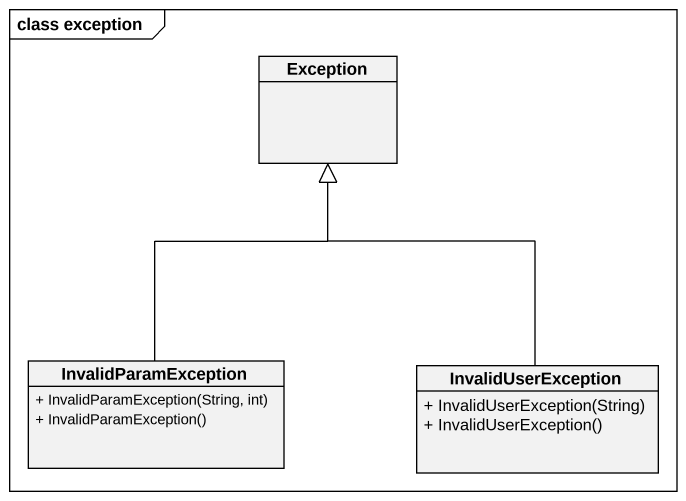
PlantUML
@startuml
mainframe class exception
hide circle
hide empty members
skinparam classAttributeIconSize 0
class "Exception" as Exception_
class InvalidParamException {
  + InvalidParamException(String, int)
  + InvalidParamException()
}
class InvalidUserException {
  + InvalidUserException(String)
  + InvalidUserException()
}
InvalidParamException -up-|> Exception_
InvalidUserException -up-|> Exception_
@enduml
